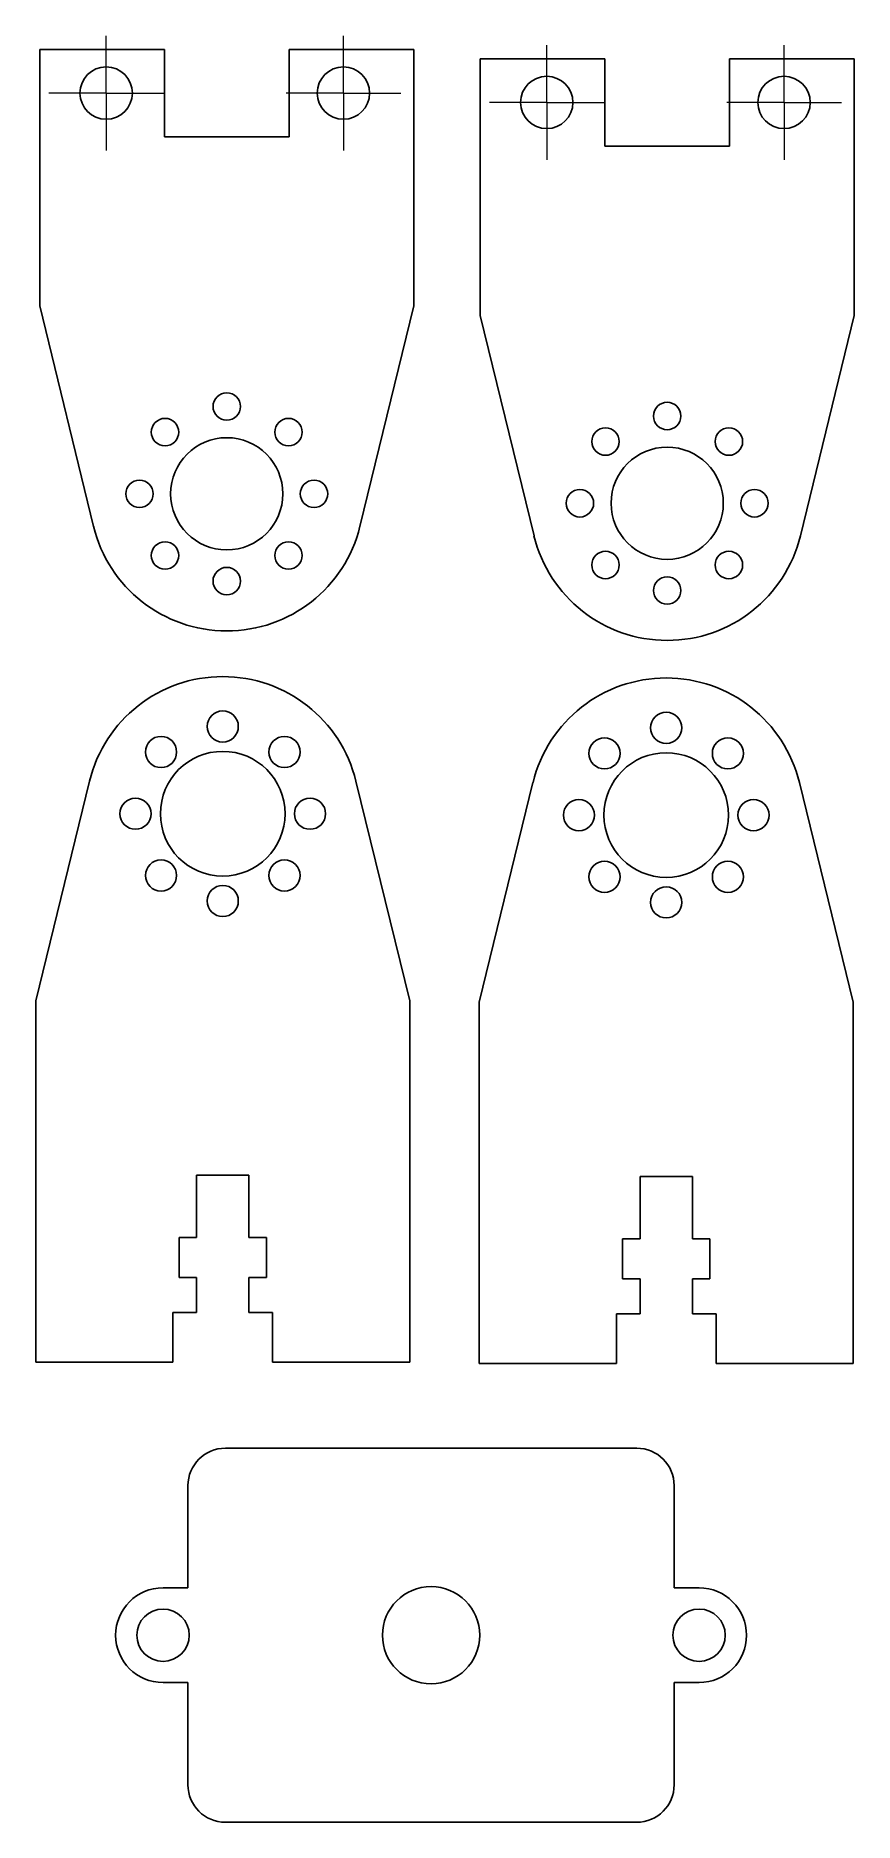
# Model space of a CAD drawing. Header units: millimetres. Extents: x 5 to 70, y 152 to 295.
import ezdxf

# ---------------------------------------------------------------- set-up
doc = ezdxf.new("R2010")
doc.units = ezdxf.units.MM

# ---------------------------------------------------------------- blocks, each defined once
blk = doc.blocks.new('SW_CENTERMARKSYMBOL_0')
at = {"color": 0, "linetype": 'Continuous', "lineweight": 18}
for p, q in [((0, 2.5), (0, 4.6)), ((0, 0), (0, 2.5)), ((-2.5, 0), (-4.6, 0)), ((0, 0), (-2.5, 0)), ((0, 0), (0, -2.5)), ((0, 0), (2.5, 0)), ((2.5, 0), (4.6, 0)), ((0, -2.5), (0, -4.6))]:
    blk.add_line(p, q, dxfattribs=at)
blk = doc.blocks.new('SW_CENTERMARKSYMBOL_1')
at = {"color": 0, "linetype": 'Continuous', "lineweight": 18}
for p, q in [((0, 2.5), (0, 4.6)), ((0, 0), (0, 2.5)), ((-2.5, 0), (-4.6, 0)), ((0, 0), (-2.5, 0)), ((0, 0), (0, -2.5)), ((0, 0), (2.5, 0)), ((2.5, 0), (4.6, 0)), ((0, -2.5), (0, -4.6))]:
    blk.add_line(p, q, dxfattribs=at)
blk = doc.blocks.new('SW_CENTERMARKSYMBOL_2')
at = {"color": 0, "linetype": 'Continuous', "lineweight": 18}
for p, q in [((0, 2.5), (0, 4.6)), ((0, 0), (0, 2.5)), ((-2.5, 0), (-4.6, 0)), ((0, 0), (-2.5, 0)), ((0, 0), (0, -2.5)), ((0, 0), (2.5, 0)), ((2.5, 0), (4.6, 0)), ((0, -2.5), (0, -4.6))]:
    blk.add_line(p, q, dxfattribs=at)
blk = doc.blocks.new('SW_CENTERMARKSYMBOL_3')
at = {"color": 0, "linetype": 'Continuous', "lineweight": 18}
for p, q in [((0, 2.5), (0, 4.6)), ((0, 0), (0, 2.5)), ((-2.5, 0), (-4.6, 0)), ((0, 0), (-2.5, 0)), ((0, 0), (0, -2.5)), ((0, 0), (2.5, 0)), ((2.5, 0), (4.6, 0)), ((0, -2.5), (0, -4.6))]:
    blk.add_line(p, q, dxfattribs=at)

msp = doc.modelspace()

# ---------------------------------------------------------------- linework, layer by layer
at = {"color": 7, "linetype": 'Continuous', "lineweight": 25}
for p, q in [((4.97, 273.24), (4.97, 293.81)), ((4.97, 293.81), (14.97, 293.81)), ((14.97, 293.81), (14.97, 286.81)), ((24.97, 286.81), (24.97, 293.81)), ((24.97, 293.81), (34.97, 293.81)), ((34.97, 293.81), (34.97, 273.24)), ((40.3, 272.48), (40.3, 293.06)), ((40.3, 293.06), (50.3, 293.06)), ((50.3, 293.06), (50.3, 286.06)), ((60.3, 286.06), (60.3, 293.06)), ((60.3, 293.06), (70.3, 293.06)), ((70.3, 293.06), (70.3, 272.48)), ((14.97, 286.81), (24.97, 286.81)), ((50.3, 286.06), (60.3, 286.06)), ((4.97, 273.24), (9.28, 255.56)), ((34.97, 273.24), (30.65, 255.56)), ((40.3, 272.48), (44.62, 254.81)), ((70.3, 272.48), (65.99, 254.81)), ((4.65, 217.51), (8.97, 235.13)), ((34.65, 217.51), (30.33, 235.13)), ((40.22, 217.4), (44.53, 235.02)), ((70.22, 217.4), (65.9, 235.02)), ((4.65, 188.51), (4.65, 217.51)), ((34.65, 217.51), (34.65, 188.51)), ((40.22, 188.4), (40.22, 217.4)), ((70.22, 217.4), (70.22, 188.4)), ((21.75, 203.51), (17.55, 203.51)), ((17.55, 203.51), (17.55, 198.51)), ((21.75, 198.51), (21.75, 203.51)), ((57.32, 203.4), (53.12, 203.4)), ((53.12, 203.4), (53.12, 198.4)), ((57.32, 198.4), (57.32, 203.4)), ((17.55, 198.51), (16.15, 198.51)), ((16.15, 198.51), (16.15, 195.31)), ((23.15, 198.51), (21.75, 198.51)), ((23.15, 195.31), (23.15, 198.51)), ((53.12, 198.4), (51.72, 198.4)), ((51.72, 198.4), (51.72, 195.2)), ((58.72, 198.4), (57.32, 198.4)), ((58.72, 195.2), (58.72, 198.4)), ((16.15, 195.31), (17.55, 195.31)), ((17.55, 195.31), (17.55, 192.51)), ((21.75, 195.31), (23.15, 195.31)), ((21.75, 192.51), (21.75, 195.31)), ((51.72, 195.2), (53.12, 195.2)), ((53.12, 195.2), (53.12, 192.4)), ((57.32, 195.2), (58.72, 195.2)), ((57.32, 192.4), (57.32, 195.2)), ((17.55, 192.51), (15.65, 192.51)), ((15.65, 188.51), (15.65, 192.51)), ((23.65, 192.51), (21.75, 192.51)), ((23.65, 188.51), (23.65, 192.51)), ((53.12, 192.4), (51.22, 192.4)), ((51.22, 188.4), (51.22, 192.4)), ((59.22, 192.4), (57.32, 192.4)), ((59.22, 188.4), (59.22, 192.4)), ((4.65, 188.51), (15.65, 188.51)), ((34.65, 188.51), (23.65, 188.51)), ((40.22, 188.4), (51.22, 188.4)), ((70.22, 188.4), (59.22, 188.4)), ((52.86, 181.62), (19.86, 181.62)), ((16.86, 178.62), (16.86, 170.42)), ((55.86, 170.42), (55.86, 178.62)), ((16.86, 170.42), (14.86, 170.42)), ((57.86, 170.42), (55.86, 170.42)), ((14.86, 162.82), (16.86, 162.82)), ((16.86, 162.82), (16.86, 154.62)), ((55.86, 162.82), (57.86, 162.82)), ((55.86, 154.62), (55.86, 162.82)), ((19.86, 151.62), (52.86, 151.62))]:
    msp.add_line(p, q, dxfattribs=at)
for centre, radius in [((10.3, 290.31), 2.1), ((29.33, 290.31), 2.1), ((45.64, 289.56), 2.1), ((64.67, 289.56), 2.1), ((19.97, 265.17), 1.1), ((55.3, 264.41), 1.1), ((15.02, 263.12), 1.1), ((24.92, 263.12), 1.1), ((19.97, 258.17), 4.5), ((50.35, 262.36), 1.1), ((60.25, 262.36), 1.1), ((55.3, 257.41), 4.5), ((12.97, 258.17), 1.1), ((26.97, 258.17), 1.1), ((48.3, 257.41), 1.1), ((62.3, 257.41), 1.1), ((15.02, 253.22), 1.1), ((24.92, 253.22), 1.1), ((19.97, 251.17), 1.1), ((50.35, 252.46), 1.1), ((60.25, 252.46), 1.1), ((55.3, 250.41), 1.1), ((19.65, 239.51), 1.25), ((55.22, 239.4), 1.25), ((14.7, 237.46), 1.25), ((24.6, 237.46), 1.25), ((50.27, 237.35), 1.25), ((60.17, 237.35), 1.25), ((19.65, 232.51), 5), ((55.22, 232.4), 5), ((12.65, 232.51), 1.25), ((26.65, 232.51), 1.25), ((48.22, 232.4), 1.25), ((62.22, 232.4), 1.25), ((14.7, 227.56), 1.25), ((24.6, 227.56), 1.25), ((50.27, 227.45), 1.25), ((60.17, 227.45), 1.25), ((19.65, 225.51), 1.25), ((55.22, 225.4), 1.25), ((36.36, 166.62), 3.9), ((14.86, 166.62), 2.1), ((57.86, 166.62), 2.1)]:
    msp.add_circle(centre, radius, dxfattribs=at)
for centre, radius, start, end in [((19.97, 258.17), 11, 193.7136, 346.2864), ((55.3, 257.41), 11, 193.7136, 346.2864), ((19.65, 232.51), 11, 13.7653, 166.2347), ((55.22, 232.4), 11, 13.7653, 166.2347), ((19.86, 178.62), 3, 90, 180), ((52.86, 178.62), 3, 0, 90), ((14.86, 166.62), 3.8, 90, 270), ((57.86, 166.62), 3.8, 270, 90), ((19.86, 154.62), 3, 180, 270), ((52.86, 154.62), 3, 270, 0)]:
    msp.add_arc(centre, radius, start, end, dxfattribs=at)

# ---------------------------------------------------------------- block references
at = {"color": 7, "linetype": 'Continuous', "lineweight": 18}
for name, p in [('SW_CENTERMARKSYMBOL_0', (10.3, 290.31)), ('SW_CENTERMARKSYMBOL_1', (29.33, 290.31)), ('SW_CENTERMARKSYMBOL_2', (45.64, 289.56)), ('SW_CENTERMARKSYMBOL_3', (64.67, 289.56))]:
    msp.add_blockref(name, p, dxfattribs=at)

doc.saveas('drawing.dxf')
